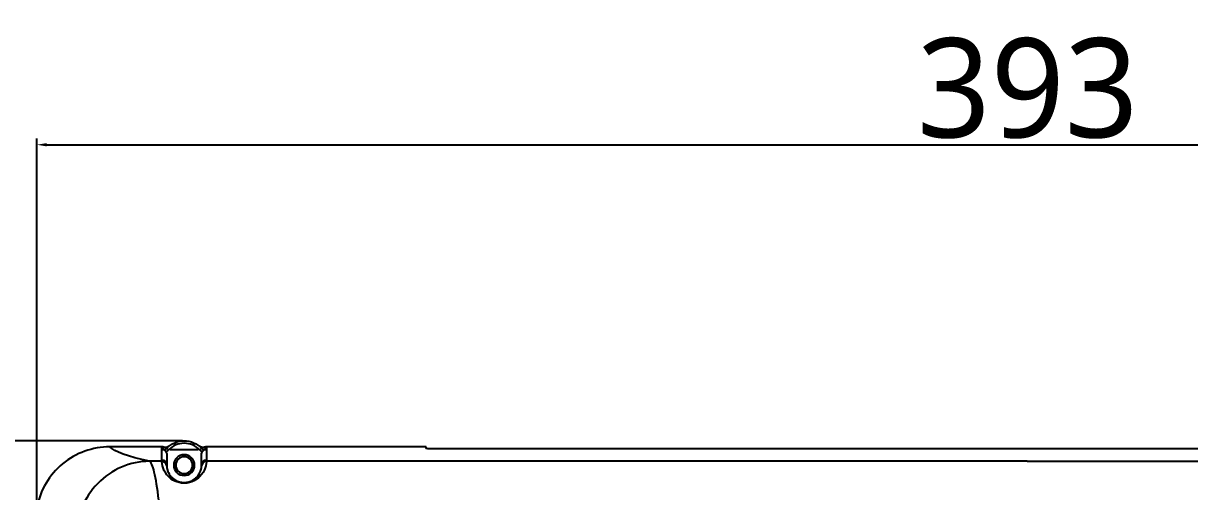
# Model space of a CAD drawing. Header units: millimetres. Extents: x 28 to 2364, y 8 to 1657.
# Drawn here: x 1027.6 to 1262.8, y 1422.9 to 1517.2 of the extents above; entities that cross this region are included whole.
import ezdxf

# ---------------------------------------------------------------- set-up
doc = ezdxf.new("R2010")
doc.units = ezdxf.units.MM
doc.layers.get('Defpoints').update_dxf_attribs({"linetype": 'CONTINUOUS'})
doc.layers.add('1LINE', color=7, linetype='CONTINUOUS')
doc.styles.add('Annotative', font='malgun.ttf')
doc.dimstyles.new('WOO', dxfattribs={"dimtxt": 20, "dimasz": 2, "dimexe": 1.25, "dimexo": 0.3, "dimgap": 1, "dimtad": 1, "dimdec": 1, "dimzin": 1, "dimdsep": 46, "dimtxsty": 'Annotative', "dimcen": 0, "dimclrd": 1, "dimclre": 1, "dimclrt": 2, "dimadec": 0, "dimazin": 0, "dimtfac": 1, "dimtdec": 1, "dimtofl": 0, "dimtmove": 0, "dimatfit": 3, "dimfxl": 0, "dimarcsym": 0})

# ---------------------------------------------------------------- blocks, each defined once
blk = doc.blocks.new('*D18')
at = {"layer": '1LINE', "color": 1, "lineweight": -2}
for p, q in [((1059.72, 1433.11), (913.24, 1433.11)), ((914.49, 1431.11), (914.49, 896.54)), ((1229.67, 894.54), (913.24, 894.54))]:
    blk.add_line(p, q, dxfattribs=at)
at = {"layer": '1LINE', "color": 1}
for points in [[(914.15, 1431.11), (914.82, 1431.11), (914.49, 1433.11)], [(914.15, 896.54), (914.82, 896.54), (914.49, 894.54)]]:
    blk.add_solid(points, dxfattribs=at)
at = {"layer": 'Defpoints', "color": 0}
for p in [(1060.02, 1433.11), (914.49, 894.54), (1229.97, 894.54)]:
    blk.add_point(p, dxfattribs=at)
at = {"layer": '1LINE', "color": 2, "insert": (903.15, 1163.83), "char_height": 20, "attachment_point": 5, "rotation": 90, "style": 'Annotative'}
blk.add_mtext('537', dxfattribs=at)
blk = doc.blocks.new('*D24')
at = {"layer": '1LINE', "color": 1, "lineweight": -2}
for p, q in [((1030.33, 1420.06), (1030.33, 1493.99)), ((1429.89, 1416.94), (1429.89, 1493.99)), ((1032.33, 1492.74), (1427.89, 1492.74))]:
    blk.add_line(p, q, dxfattribs=at)
at = {"layer": '1LINE', "color": 1}
for points in [[(1032.33, 1493.08), (1032.33, 1492.41), (1030.33, 1492.74)], [(1427.89, 1493.08), (1427.89, 1492.41), (1429.89, 1492.74)]]:
    blk.add_solid(points, dxfattribs=at)
at = {"layer": 'Defpoints', "color": 0}
for p in [(1429.89, 1492.74), (1030.33, 1419.76), (1429.89, 1416.64)]:
    blk.add_point(p, dxfattribs=at)
at = {"layer": '1LINE', "color": 2, "insert": (1230.11, 1504.08), "char_height": 20, "attachment_point": 5, "style": 'Annotative'}
blk.add_mtext('393', dxfattribs=at)

msp = doc.modelspace()

# ---------------------------------------------------------------- linework, layer by layer
at = {"layer": '1LINE'}
for p, q in [((1045.04, 1431.89), (1045.04, 1431.89)), ((1055.52, 1431.89), (1055.52, 1431.89)), ((1056.51, 1431.63), (1056.87, 1431.28)), ((1063.53, 1431.63), (1063.17, 1431.28)), ((1064.52, 1431.89), (1064.52, 1431.89))]:
    msp.add_line(p, q, dxfattribs=at)
at = {"layer": '1LINE', "extrusion": (0, 0, -1)}
for radius in [2.1, 1.7]:
    msp.add_circle((-1060.02, 1428.21), radius, dxfattribs=at)
msp.add_arc((-1060.02, 1428.21), 4.9, 44.2712, 135.7288, dxfattribs=at)
at = {"layer": '1LINE'}
msp.add_arc((1060.02, 1428.21), 4.4, 44.2712, 135.7288, dxfattribs=at)
for centre, major_axis, ratio, start_param, end_param in [((1053.04, 1414), (-3.18, -14.66), 0.983811, 3.358362, 4.929434), ((1055.52, 1428.21), (1, 0), 0.999257, 0, 1.570796), ((1055.51, 1427.98), (0.999, 0.049), 0.999255, 0.00792, 1.508694), ((1064.52, 1428.21), (-1, 0), 0.999257, 4.712389, 6.283185), ((1064.53, 1428), (-0.999, 0.049), 0.999255, 4.774363, 6.283258)]:
    msp.add_ellipse(centre, major_axis=major_axis, ratio=ratio, start_param=start_param, end_param=end_param, dxfattribs=at)
for points, knots in [([(1045.04, 1431.89), (1041.57, 1431.89), (1038.19, 1430.67), (1032.84, 1426.27), (1030.99, 1423.17), (1030.33, 1419.76)], [0, 0, 0, 0, 0.5, 0.5, 1, 1, 1, 1]), ([(1055.52, 1431.89), (1055.19, 1431.89), (1054.85, 1431.89), (1053.19, 1431.89), (1051.85, 1431.89), (1048.69, 1431.89), (1046.87, 1431.89), (1045.04, 1431.89)], [0, 0, 0, 0, 0.095408, 0.095408, 0.47704, 0.47704, 1, 1, 1, 1]), ([(1055.52, 1429.21), (1055.52, 1429.23), (1055.52, 1429.26), (1055.52, 1429.39), (1055.52, 1429.49), (1055.52, 1430), (1055.52, 1430.41), (1055.52, 1431.03), (1055.52, 1431.23), (1055.52, 1431.59), (1055.52, 1431.74), (1055.52, 1431.89)], [0, 0, 0, 0, 0.028756, 0.028756, 0.143779, 0.143779, 0.603873, 0.603873, 0.831445, 0.831445, 1, 1, 1, 1]), ([(1055.66, 1431.33), (1055.67, 1431.37), (1055.69, 1431.41), (1055.73, 1431.49), (1055.75, 1431.54), (1055.81, 1431.66), (1055.85, 1431.74), (1055.89, 1431.82)], [0, 0, 0, 0, 0.219241, 0.219241, 0.502581, 0.502581, 1, 1, 1, 1]), ([(1055.66, 1431.33), (1055.74, 1431.32), (1055.83, 1431.32), (1056.03, 1431.35), (1056.14, 1431.38), (1056.34, 1431.48), (1056.43, 1431.55), (1056.51, 1431.63)], [0, 0, 0, 0, 0.277359, 0.277359, 0.638635, 0.638635, 1, 1, 1, 1]), ([(1056.32, 1430.92), (1056.29, 1430.97), (1056.24, 1431.02), (1056.14, 1431.11), (1056.09, 1431.16), (1055.93, 1431.25), (1055.84, 1431.29), (1055.72, 1431.32), (1055.69, 1431.33), (1055.66, 1431.33), (1055.66, 1431.33), (1055.66, 1431.33)], [0, 0, 0, 0, 0.19653, 0.19653, 0.44842, 0.44842, 0.869813, 0.869813, 0.995326, 0.995326, 1, 1, 1, 1]), ([(1056.89, 1431.98), (1056.81, 1431.91), (1056.71, 1431.85), (1056.5, 1431.77), (1056.38, 1431.75), (1056.16, 1431.75), (1056.05, 1431.76), (1055.92, 1431.8), (1055.9, 1431.81), (1055.89, 1431.82)], [0, 0, 0, 0, 0.316464, 0.316464, 0.632868, 0.632868, 0.949051, 0.949051, 1, 1, 1, 1]), ([(1056.87, 1431.28), (1056.75, 1431.16), (1056.61, 1431.06), (1056.42, 1430.96), (1056.37, 1430.94), (1056.32, 1430.92)], [0, 0, 0, 0, 0.771351, 0.771351, 1, 1, 1, 1]), ([(1056.32, 1430.92), (1056.33, 1430.92), (1056.33, 1430.91), (1056.4, 1430.81), (1056.45, 1430.71), (1056.51, 1430.51), (1056.52, 1430.42), (1056.52, 1430.32)], [0, 0, 0, 0, 0.03091, 0.03091, 0.559363, 0.559363, 1, 1, 1, 1]), ([(1056.89, 1431.98), (1056.83, 1431.93), (1056.77, 1431.87), (1056.67, 1431.78), (1056.63, 1431.75), (1056.57, 1431.68), (1056.54, 1431.66), (1056.51, 1431.63)], [0, 0, 0, 0, 0.50137, 0.50137, 0.784776, 0.784776, 1, 1, 1, 1]), ([(1056.52, 1430.32), (1056.52, 1430.3), (1056.52, 1430.27), (1056.52, 1430.14), (1056.52, 1430.04), (1056.52, 1429.53), (1056.52, 1429.12), (1056.52, 1428.54), (1056.52, 1428.37), (1056.52, 1428.21)], [0, 0, 0, 0, 0.036416, 0.036416, 0.18208, 0.18208, 0.764736, 0.764736, 1, 1, 1, 1]), ([(1062.84, 1431.32), (1061.9, 1431.32), (1060.96, 1431.32), (1059.08, 1431.32), (1058.14, 1431.32), (1057.21, 1431.32)], [0, 0, 0, 0, 0.5, 0.5, 1, 1, 1, 1]), ([(1063.53, 1431.63), (1063.5, 1431.66), (1063.47, 1431.68), (1063.41, 1431.75), (1063.37, 1431.78), (1063.27, 1431.87), (1063.21, 1431.93), (1063.15, 1431.98)], [0, 0, 0, 0, 0.215224, 0.215224, 0.49863, 0.49863, 1, 1, 1, 1]), ([(1064.15, 1431.82), (1064.05, 1431.78), (1063.94, 1431.75), (1063.71, 1431.74), (1063.6, 1431.76), (1063.39, 1431.83), (1063.28, 1431.88), (1063.18, 1431.96), (1063.16, 1431.97), (1063.15, 1431.98)], [0, 0, 0, 0, 0.315934, 0.315934, 0.631961, 0.631961, 0.948252, 0.948252, 1, 1, 1, 1]), ([(1063.72, 1430.92), (1063.67, 1430.94), (1063.62, 1430.96), (1063.43, 1431.06), (1063.29, 1431.16), (1063.17, 1431.28)], [0, 0, 0, 0, 0.228607, 0.228607, 1, 1, 1, 1]), ([(1063.52, 1430.32), (1063.52, 1430.44), (1063.54, 1430.55), (1063.61, 1430.75), (1063.66, 1430.84), (1063.72, 1430.92)], [0, 0, 0, 0, 0.527855, 0.527855, 1, 1, 1, 1]), ([(1063.52, 1428.21), (1063.52, 1428.23), (1063.52, 1428.26), (1063.52, 1428.39), (1063.52, 1428.49), (1063.52, 1429), (1063.52, 1429.41), (1063.52, 1429.99), (1063.52, 1430.16), (1063.52, 1430.32)], [0, 0, 0, 0, 0.036416, 0.036416, 0.18208, 0.18208, 0.764736, 0.764736, 1, 1, 1, 1]), ([(1063.53, 1431.63), (1063.61, 1431.55), (1063.7, 1431.48), (1063.9, 1431.38), (1064.01, 1431.35), (1064.21, 1431.32), (1064.3, 1431.32), (1064.38, 1431.33)], [0, 0, 0, 0, 0.361385, 0.361385, 0.72268, 0.72268, 1, 1, 1, 1]), ([(1064.38, 1431.33), (1064.38, 1431.33), (1064.38, 1431.33), (1064.35, 1431.33), (1064.32, 1431.32), (1064.2, 1431.29), (1064.11, 1431.25), (1063.96, 1431.16), (1063.9, 1431.11), (1063.8, 1431.02), (1063.76, 1430.97), (1063.72, 1430.92)], [0, 0, 0, 0, 0.004674, 0.004674, 0.130187, 0.130187, 0.55158, 0.55158, 0.80347, 0.80347, 1, 1, 1, 1]), ([(1064.52, 1431.89), (1064.46, 1431.89), (1064.4, 1431.88), (1064.27, 1431.86), (1064.21, 1431.84), (1064.15, 1431.82)], [0, 0, 0, 0, 0.500003, 0.500003, 1, 1, 1, 1]), ([(1064.15, 1431.82), (1064.19, 1431.74), (1064.23, 1431.66), (1064.29, 1431.54), (1064.31, 1431.49), (1064.35, 1431.41), (1064.37, 1431.37), (1064.38, 1431.33)], [0, 0, 0, 0, 0.497419, 0.497419, 0.780759, 0.780759, 1, 1, 1, 1]), ([(1064.52, 1431.89), (1064.52, 1431.87), (1064.52, 1431.85), (1064.52, 1431.73), (1064.52, 1431.62), (1064.52, 1431.11), (1064.52, 1430.7), (1064.52, 1429.93), (1064.52, 1429.57), (1064.52, 1429.21)], [0, 0, 0, 0, 0.021284, 0.021284, 0.136308, 0.136308, 0.596401, 0.596401, 1, 1, 1, 1]), ([(1108.8, 1431.89), (1102.16, 1431.89), (1095.51, 1431.89), (1088.54, 1431.89), (1088.2, 1431.89), (1086.54, 1431.89), (1085.2, 1431.89), (1078.54, 1431.89), (1073.2, 1431.89), (1066.75, 1431.89), (1065.64, 1431.89), (1064.52, 1431.89)], [0, 0, 0, 0, 0.450101, 0.450101, 0.472685, 0.472685, 0.563024, 0.563024, 0.924377, 0.924377, 1, 1, 1, 1]), ([(1109.31, 1431.52), (1109.25, 1431.52), (1109.19, 1431.52), (1109.09, 1431.52), (1109.04, 1431.52), (1108.95, 1431.53), (1108.91, 1431.53), (1108.85, 1431.53), (1108.83, 1431.53), (1108.81, 1431.54), (1108.8, 1431.54), (1108.8, 1431.54)], [0, 0, 0, 0, 0.214839, 0.214839, 0.429669, 0.429669, 0.644637, 0.644637, 0.859763, 0.859763, 1, 1, 1, 1]), ([(1229.97, 1431.52), (1209.95, 1431.52), (1189.94, 1431.52), (1149.9, 1431.52), (1129.89, 1431.52), (1109.68, 1431.52), (1109.49, 1431.52), (1109.31, 1431.52)], [0, 0, 0, 0, 0.497663, 0.497663, 0.995326, 0.995326, 1, 1, 1, 1]), ([(1339.63, 1431.52), (1321.01, 1431.52), (1302.38, 1431.52), (1265.82, 1431.52), (1247.9, 1431.52), (1229.97, 1431.52)], [0, 0, 0, 0, 0.509593, 0.509593, 1, 1, 1, 1]), ([(1054.89, 1421.17), (1054.62, 1423.56), (1054.32, 1425.42), (1053.68, 1428.11), (1053.36, 1428.85), (1053.04, 1428.99)], [0, 0, 0, 0, 0.5, 0.5, 1, 1, 1, 1]), ([(1064.52, 1428.99), (1064.51, 1428.88), (1064.54, 1428.36), (1064.01, 1427.01), (1063.74, 1426.46), (1062.85, 1425.57), (1062.48, 1425.27), (1061.46, 1424.76), (1060.77, 1424.56), (1059.33, 1424.55), (1058.64, 1424.74), (1057.59, 1425.25), (1057.21, 1425.55), (1056.32, 1426.43), (1056.04, 1426.99), (1055.5, 1428.35), (1055.53, 1428.88), (1055.53, 1428.99)], [0, 0, 0, 0, 0.25, 0.25, 0.375, 0.375, 0.4375, 0.4375, 0.5, 0.5, 0.5625, 0.5625, 0.625, 0.625, 0.75, 0.75, 1, 1, 1, 1]), ([(1056.52, 1428.04), (1056.53, 1427.96), (1056.51, 1427.59), (1056.88, 1426.63), (1057.07, 1426.23), (1057.7, 1425.57), (1057.97, 1425.33), (1058.77, 1424.91), (1059.36, 1424.71), (1060.7, 1424.71), (1061.28, 1424.91), (1062.08, 1425.34), (1062.35, 1425.57), (1062.98, 1426.24), (1063.17, 1426.64), (1063.54, 1427.6), (1063.51, 1427.96), (1063.52, 1428.04)], [0, 0, 0, 0, 0.25, 0.25, 0.375, 0.375, 0.4375, 0.4375, 0.5, 0.5, 0.5625, 0.5625, 0.625, 0.625, 0.75, 0.75, 1, 1, 1, 1]), ([(1056.52, 1428.21), (1056.52, 1428.19), (1056.52, 1428.17), (1056.52, 1428.11), (1056.52, 1428.07), (1056.52, 1428.04)], [0, 0, 0, 0, 0.350134, 0.350134, 1, 1, 1, 1]), ([(1063.52, 1428.04), (1063.52, 1428.06), (1063.52, 1428.08), (1063.52, 1428.13), (1063.52, 1428.17), (1063.52, 1428.21)], [0, 0, 0, 0, 0.352204, 0.352204, 1, 1, 1, 1]), ([(1229.97, 1429), (1216.96, 1429), (1203.94, 1429), (1164.16, 1429), (1137.39, 1428.99), (1095.25, 1428.99), (1079.88, 1428.99), (1064.52, 1428.99)], [0, 0, 0, 0, 0.235936, 0.235936, 0.721324, 0.721324, 1, 1, 1, 1]), ([(1229.97, 1429), (1242.98, 1429), (1255.99, 1429), (1295.78, 1429), (1322.55, 1428.99), (1364.68, 1428.99), (1380.05, 1428.99), (1395.42, 1428.99)], [0, 0, 0, 0, 0.235936, 0.235936, 0.721324, 0.721324, 1, 1, 1, 1])]:
    msp.add_open_spline(points, degree=3, knots=knots, dxfattribs=at)
for points, degree in [([(1055.52, 1431.89), (1045.04, 1431.89)], 1), ([(1053.04, 1428.99), (1048.62, 1429.94), (1045.96, 1430.91), (1045.04, 1431.89)], 3), ([(1055.89, 1431.82), (1055.77, 1431.86), (1055.65, 1431.89), (1055.52, 1431.89)], 3), ([(1108.8, 1431.89), (1064.52, 1431.89)], 1), ([(1108.8, 1431.54), (1108.8, 1431.66), (1108.8, 1431.77), (1108.8, 1431.89)], 3), ([(1055.53, 1428.99), (1054.7, 1428.99), (1053.87, 1428.99), (1053.04, 1428.99)], 3), ([(1055.53, 1428.99), (1055.52, 1429.06), (1055.52, 1429.13), (1055.52, 1429.21)], 3), ([(1064.52, 1429.21), (1064.52, 1429.13), (1064.52, 1429.06), (1064.52, 1428.99)], 3)]:
    msp.add_open_spline(points, degree=degree, dxfattribs=at)

# ---------------------------------------------------------------- dimensions: what is measured, and where the dimension line sits
dim = msp.add_linear_dim(base=(1429.89, 1492.74), p1=(1030.33, 1419.76), p2=(1429.89, 1416.64), text='393', dimstyle='WOO', override={"dimdec": 0}, dxfattribs=at)
dim.commit()
dim.dimension.update_dxf_attribs({"geometry": '*D24', "text_midpoint": (1230.11, 1504.08)})
dim = msp.add_linear_dim(base=(914.49, 894.54), p1=(1060.02, 1433.11), p2=(1229.97, 894.54), angle=90, text='537', dimstyle='WOO', override={"dimdec": 0}, dxfattribs=at)
dim.commit()
dim.dimension.update_dxf_attribs({"geometry": '*D18', "text_midpoint": (903.15, 1163.83)})

doc.saveas('drawing.dxf')
